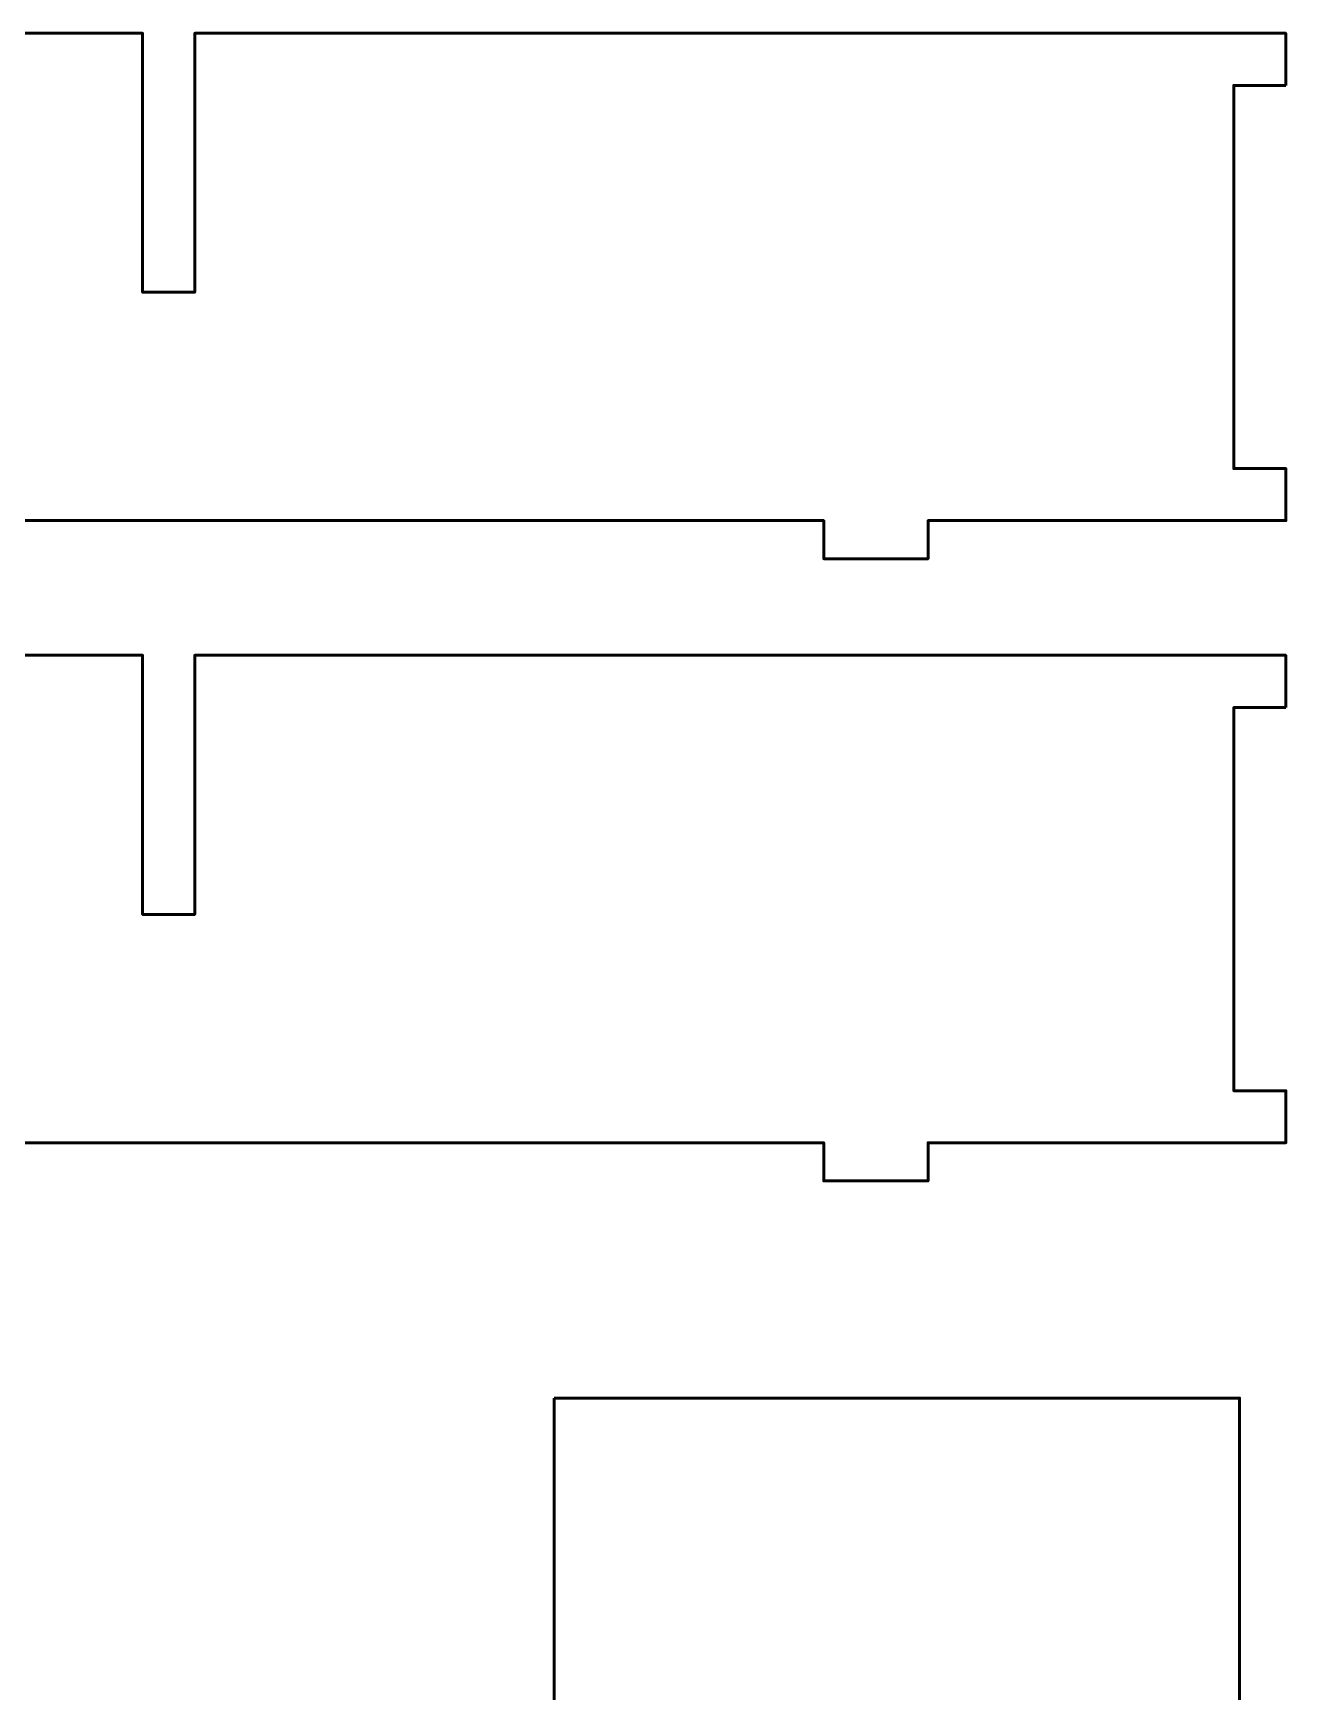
# Model space of a CAD drawing. Header units: inches. Extents: x 1117 to 1992, y -2324 to -585.
# Drawn here: x 1417.6 to 1489.6, y -1416 to -1320.7 of the extents above; entities that cross this region are included whole.
import ezdxf

# ---------------------------------------------------------------- set-up
doc = ezdxf.new("R2010")
doc.units = ezdxf.units.IN
doc.header["$MEASUREMENT"] = 0
doc.layers.add('Layer 1', color=7, linetype='Continuous')

msp = doc.modelspace()

# ---------------------------------------------------------------- linework, layer by layer
at = {"layer": 'Layer 1', "color": 18, "lineweight": 50, "true_color": 0x010101}
for points in [[(1489.55, -1323.738), (1489.55, -1320.739), (1426.856, -1320.739), (1426.856, -1335.625), (1423.856, -1335.625), (1423.856, -1320.739), (1304.436, -1320.739)], [(1266.637, -1348.739), (1462.998, -1348.739), (1462.998, -1350.925), (1468.997, -1350.925), (1468.997, -1348.739), (1489.551, -1348.739), (1489.551, -1345.749), (1486.556, -1345.749), (1486.556, -1323.738), (1489.55, -1323.738)], [(1489.55, -1359.477), (1489.55, -1356.477), (1426.856, -1356.477), (1426.856, -1371.364), (1423.856, -1371.364), (1423.856, -1356.477), (1304.436, -1356.477)], [(1266.637, -1384.478), (1462.998, -1384.478), (1462.998, -1386.664), (1468.997, -1386.664), (1468.997, -1384.478), (1489.551, -1384.478), (1489.551, -1381.488), (1486.556, -1381.488), (1486.556, -1359.477), (1489.55, -1359.477)], [(1447.509, -1399.144), (1486.892, -1399.144), (1486.892, -1427.143), (1474.509, -1427.143), (1474.509, -1430.143), (1471.509, -1430.143), (1471.509, -1427.143), (1459.509, -1427.143), (1459.509, -1430.143), (1456.509, -1430.143), (1456.509, -1427.143), (1447.509, -1427.143), (1447.509, -1399.144)]]:
    msp.add_lwpolyline(points, dxfattribs=at)

doc.saveas('drawing.dxf')
